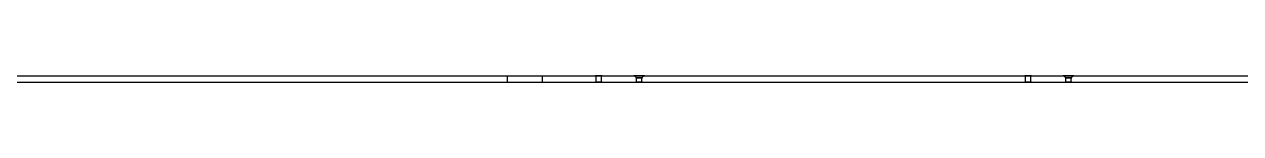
# Model space of a CAD drawing. Header units: inches. Extents: x 31 to 2213, y 31 to 1421.
# Drawn here: x 937.75 to 974.56, y 595.28 to 595.47 of the extents above; entities that cross this region are included whole.
import ezdxf

# ---------------------------------------------------------------- set-up
doc = ezdxf.new("R2010")
doc.units = ezdxf.units.IN
doc.header["$MEASUREMENT"] = 0

msp = doc.modelspace()

# ---------------------------------------------------------------- linework, layer by layer
at = {"layer": 'OUTLINE'}
for p, q in [((860.659, 595.469), (952.358, 595.469)), ((860.659, 595.281), (952.358, 595.281)), ((861.729, 595.469), (953.428, 595.469)), ((861.729, 595.281), (953.428, 595.281)), ((952.358, 595.469), (952.358, 595.281)), ((952.358, 595.469), (983.374, 595.469)), ((952.358, 595.281), (983.374, 595.281)), ((953.428, 595.469), (984.444, 595.469)), ((953.428, 595.281), (953.428, 595.469)), ((953.428, 595.281), (984.444, 595.281)), ((955.036, 595.469), (955.035, 595.469)), ((955.035, 595.469), (955.035, 595.469)), ((955.035, 595.469), (955.035, 595.469)), ((955.035, 595.469), (955.035, 595.469)), ((955.035, 595.469), (955.035, 595.469)), ((955.035, 595.469), (955.035, 595.469)), ((955.035, 595.469), (955.036, 595.469)), ((955.036, 595.281), (955.035, 595.281)), ((955.035, 595.281), (955.035, 595.281)), ((955.035, 595.281), (955.035, 595.281)), ((955.035, 595.281), (955.035, 595.281)), ((955.035, 595.281), (955.035, 595.281)), ((955.035, 595.281), (955.035, 595.281)), ((955.035, 595.281), (955.036, 595.281)), ((955.037, 595.469), (955.036, 595.469)), ((955.036, 595.469), (955.037, 595.469)), ((955.037, 595.281), (955.036, 595.281)), ((955.036, 595.281), (955.037, 595.281)), ((955.038, 595.469), (955.037, 595.469)), ((955.037, 595.469), (955.038, 595.469)), ((955.038, 595.281), (955.037, 595.281)), ((955.037, 595.281), (955.038, 595.281)), ((955.039, 595.469), (955.038, 595.469)), ((955.038, 595.469), (955.04, 595.469)), ((955.04, 595.281), (955.038, 595.281)), ((955.038, 595.281), (955.039, 595.281)), ((955.041, 595.469), (955.039, 595.469)), ((955.039, 595.281), (955.041, 595.281)), ((955.04, 595.469), (955.042, 595.469)), ((955.042, 595.281), (955.04, 595.281)), ((955.043, 595.469), (955.041, 595.469)), ((955.041, 595.281), (955.043, 595.281)), ((955.042, 595.469), (955.044, 595.469)), ((955.044, 595.281), (955.042, 595.281)), ((955.045, 595.469), (955.043, 595.469)), ((955.043, 595.281), (955.045, 595.281)), ((955.044, 595.469), (955.046, 595.469)), ((955.046, 595.281), (955.044, 595.281)), ((955.047, 595.469), (955.045, 595.469)), ((955.045, 595.281), (955.047, 595.281)), ((955.046, 595.469), (955.048, 595.469)), ((955.048, 595.281), (955.046, 595.281)), ((955.05, 595.469), (955.047, 595.469)), ((955.047, 595.281), (955.05, 595.281)), ((955.048, 595.469), (955.051, 595.469)), ((955.051, 595.281), (955.048, 595.281)), ((955.052, 595.469), (955.05, 595.469)), ((955.05, 595.281), (955.052, 595.281)), ((955.051, 595.281), (955.051, 595.469)), ((955.051, 595.469), (955.053, 595.469)), ((955.053, 595.281), (955.051, 595.281)), ((955.055, 595.469), (955.052, 595.469)), ((955.052, 595.281), (955.055, 595.281)), ((955.053, 595.469), (955.056, 595.469)), ((955.056, 595.281), (955.053, 595.281)), ((955.058, 595.469), (955.055, 595.469)), ((955.055, 595.281), (955.058, 595.281)), ((955.056, 595.469), (955.06, 595.469)), ((955.06, 595.281), (955.056, 595.281)), ((955.062, 595.469), (955.058, 595.469)), ((955.058, 595.281), (955.062, 595.281)), ((955.06, 595.469), (955.063, 595.469)), ((955.063, 595.281), (955.06, 595.281)), ((955.065, 595.469), (955.062, 595.469)), ((955.062, 595.281), (955.065, 595.281)), ((955.063, 595.469), (955.066, 595.469)), ((955.066, 595.281), (955.063, 595.281)), ((955.069, 595.469), (955.065, 595.469)), ((955.065, 595.281), (955.069, 595.281)), ((955.066, 595.469), (955.07, 595.469)), ((955.07, 595.281), (955.066, 595.281)), ((955.072, 595.469), (955.069, 595.469)), ((955.069, 595.281), (955.072, 595.281)), ((955.07, 595.469), (955.074, 595.469)), ((955.074, 595.281), (955.07, 595.281)), ((955.076, 595.469), (955.072, 595.469)), ((955.072, 595.281), (955.076, 595.281)), ((955.074, 595.469), (955.078, 595.469)), ((955.078, 595.281), (955.074, 595.281)), ((955.08, 595.469), (955.076, 595.469)), ((955.076, 595.281), (955.08, 595.281)), ((955.078, 595.469), (955.082, 595.469)), ((955.082, 595.281), (955.078, 595.281)), ((955.085, 595.469), (955.08, 595.469)), ((955.08, 595.281), (955.085, 595.281)), ((955.082, 595.469), (955.086, 595.469)), ((955.086, 595.281), (955.082, 595.281)), ((955.089, 595.469), (955.085, 595.469)), ((955.085, 595.281), (955.089, 595.281)), ((955.086, 595.469), (955.091, 595.469)), ((955.091, 595.281), (955.086, 595.281)), ((955.093, 595.469), (955.089, 595.469)), ((955.089, 595.281), (955.093, 595.281)), ((955.091, 595.469), (955.095, 595.469)), ((955.095, 595.281), (955.091, 595.281)), ((955.098, 595.469), (955.093, 595.469)), ((955.093, 595.281), (955.098, 595.281)), ((955.095, 595.469), (955.1, 595.469)), ((955.1, 595.281), (955.095, 595.281)), ((955.103, 595.469), (955.098, 595.469)), ((955.098, 595.281), (955.103, 595.281)), ((955.1, 595.469), (955.104, 595.469)), ((955.104, 595.281), (955.1, 595.281)), ((955.107, 595.469), (955.103, 595.469)), ((955.103, 595.281), (955.107, 595.281)), ((955.104, 595.469), (955.109, 595.469)), ((955.109, 595.281), (955.104, 595.281)), ((955.112, 595.469), (955.107, 595.469)), ((955.107, 595.281), (955.112, 595.281)), ((955.109, 595.469), (955.114, 595.469)), ((955.114, 595.281), (955.109, 595.281)), ((955.117, 595.469), (955.112, 595.469)), ((955.112, 595.281), (955.117, 595.281)), ((955.114, 595.469), (955.119, 595.469)), ((955.119, 595.281), (955.114, 595.281)), ((955.122, 595.469), (955.117, 595.469)), ((955.117, 595.281), (955.122, 595.281)), ((955.119, 595.469), (955.124, 595.469)), ((955.124, 595.281), (955.119, 595.281)), ((955.127, 595.469), (955.122, 595.469)), ((955.122, 595.281), (955.127, 595.281)), ((955.124, 595.469), (955.129, 595.469)), ((955.129, 595.281), (955.124, 595.281)), ((955.132, 595.469), (955.127, 595.469)), ((955.127, 595.281), (955.132, 595.281)), ((955.129, 595.469), (955.133, 595.469)), ((955.133, 595.281), (955.129, 595.281)), ((955.137, 595.469), (955.132, 595.469)), ((955.132, 595.281), (955.137, 595.281)), ((955.133, 595.469), (955.138, 595.469)), ((955.138, 595.281), (955.133, 595.281)), ((955.141, 595.469), (955.137, 595.469)), ((955.137, 595.281), (955.141, 595.281)), ((955.138, 595.469), (955.143, 595.469)), ((955.143, 595.281), (955.138, 595.281)), ((955.146, 595.469), (955.141, 595.469)), ((955.141, 595.281), (955.146, 595.281)), ((955.143, 595.469), (955.148, 595.469)), ((955.148, 595.281), (955.143, 595.281)), ((955.151, 595.469), (955.146, 595.469)), ((955.146, 595.281), (955.151, 595.281)), ((955.148, 595.469), (955.153, 595.469)), ((955.153, 595.281), (955.148, 595.281)), ((955.156, 595.469), (955.151, 595.469)), ((955.151, 595.281), (955.156, 595.281)), ((955.153, 595.469), (955.158, 595.469)), ((955.158, 595.281), (955.153, 595.281)), ((955.161, 595.469), (955.156, 595.469)), ((955.156, 595.281), (955.161, 595.281)), ((955.158, 595.469), (955.163, 595.469)), ((955.163, 595.281), (955.158, 595.281)), ((955.166, 595.469), (955.161, 595.469)), ((955.161, 595.281), (955.166, 595.281)), ((955.163, 595.469), (955.167, 595.469)), ((955.167, 595.281), (955.163, 595.281)), ((955.17, 595.469), (955.166, 595.469)), ((955.166, 595.281), (955.17, 595.281)), ((955.167, 595.469), (955.172, 595.469)), ((955.172, 595.281), (955.167, 595.281)), ((955.175, 595.469), (955.17, 595.469)), ((955.17, 595.281), (955.175, 595.281)), ((955.172, 595.469), (955.177, 595.469)), ((955.177, 595.281), (955.172, 595.281)), ((955.179, 595.469), (955.175, 595.469)), ((955.175, 595.281), (955.179, 595.281)), ((955.177, 595.469), (955.181, 595.469)), ((955.181, 595.281), (955.177, 595.281)), ((955.184, 595.469), (955.179, 595.469)), ((955.179, 595.281), (955.184, 595.281)), ((955.181, 595.469), (955.185, 595.469)), ((955.185, 595.281), (955.181, 595.281)), ((955.188, 595.469), (955.184, 595.469)), ((955.184, 595.281), (955.188, 595.281)), ((955.185, 595.469), (955.19, 595.469)), ((955.19, 595.281), (955.185, 595.281)), ((955.192, 595.469), (955.188, 595.469)), ((955.188, 595.281), (955.192, 595.281)), ((955.19, 595.469), (955.194, 595.469)), ((955.194, 595.281), (955.19, 595.281)), ((955.196, 595.469), (955.192, 595.469)), ((955.192, 595.281), (955.196, 595.281)), ((955.194, 595.469), (955.198, 595.469)), ((955.198, 595.281), (955.194, 595.281)), ((955.2, 595.469), (955.196, 595.469)), ((955.196, 595.281), (955.2, 595.281)), ((955.198, 595.469), (955.201, 595.469)), ((955.201, 595.281), (955.198, 595.281)), ((955.204, 595.469), (955.2, 595.469)), ((955.2, 595.281), (955.204, 595.281)), ((955.201, 595.469), (955.205, 595.469)), ((955.205, 595.281), (955.201, 595.281)), ((955.207, 595.469), (955.204, 595.469)), ((955.204, 595.281), (955.207, 595.281)), ((955.205, 595.469), (955.208, 595.469)), ((955.208, 595.281), (955.205, 595.281)), ((955.21, 595.469), (955.207, 595.469)), ((955.207, 595.281), (955.21, 595.281)), ((955.208, 595.469), (955.212, 595.469)), ((955.212, 595.281), (955.208, 595.281)), ((955.214, 595.469), (955.21, 595.469)), ((955.21, 595.281), (955.214, 595.281)), ((955.212, 595.469), (955.215, 595.469)), ((955.215, 595.281), (955.212, 595.281)), ((955.217, 595.469), (955.214, 595.469)), ((955.214, 595.281), (955.217, 595.281)), ((955.215, 595.469), (955.218, 595.469)), ((955.218, 595.281), (955.215, 595.281)), ((955.219, 595.469), (955.217, 595.469)), ((955.217, 595.281), (955.219, 595.281)), ((955.218, 595.469), (955.22, 595.469)), ((955.22, 595.281), (955.218, 595.281)), ((955.222, 595.469), (955.219, 595.469)), ((955.219, 595.281), (955.219, 595.469)), ((955.219, 595.281), (955.222, 595.281)), ((955.22, 595.469), (955.223, 595.469)), ((955.223, 595.281), (955.22, 595.281)), ((955.224, 595.469), (955.222, 595.469)), ((955.222, 595.281), (955.224, 595.281)), ((955.223, 595.469), (955.225, 595.469)), ((955.225, 595.281), (955.223, 595.281)), ((955.226, 595.469), (955.224, 595.469)), ((955.224, 595.281), (955.226, 595.281)), ((955.225, 595.469), (955.227, 595.469)), ((955.227, 595.281), (955.225, 595.281)), ((955.228, 595.469), (955.226, 595.469)), ((955.226, 595.281), (955.228, 595.281)), ((955.227, 595.469), (955.229, 595.469)), ((955.229, 595.281), (955.227, 595.281)), ((955.23, 595.469), (955.228, 595.469)), ((955.228, 595.281), (955.23, 595.281)), ((955.229, 595.469), (955.231, 595.469)), ((955.231, 595.281), (955.229, 595.281)), ((955.232, 595.469), (955.23, 595.469)), ((955.23, 595.281), (955.232, 595.281)), ((955.231, 595.469), (955.232, 595.469)), ((955.232, 595.281), (955.231, 595.281)), ((955.232, 595.469), (955.233, 595.469)), ((955.233, 595.469), (955.232, 595.469)), ((955.232, 595.281), (955.233, 595.281)), ((955.233, 595.281), (955.232, 595.281)), ((955.233, 595.469), (955.234, 595.469)), ((955.234, 595.469), (955.233, 595.469)), ((955.233, 595.281), (955.234, 595.281)), ((955.234, 595.281), (955.233, 595.281)), ((955.234, 595.469), (955.235, 595.469)), ((955.235, 595.469), (955.234, 595.469)), ((955.234, 595.281), (955.235, 595.281)), ((955.235, 595.281), (955.234, 595.281)), ((955.235, 595.469), (955.235, 595.469)), ((955.235, 595.469), (955.235, 595.469)), ((955.235, 595.469), (955.235, 595.469)), ((955.235, 595.469), (955.235, 595.469)), ((955.235, 595.469), (955.235, 595.469)), ((955.235, 595.281), (955.235, 595.281)), ((955.235, 595.281), (955.235, 595.281)), ((955.235, 595.281), (955.235, 595.281)), ((955.235, 595.281), (955.235, 595.281)), ((955.235, 595.281), (955.235, 595.281)), ((956.192, 595.469), (956.191, 595.469)), ((956.191, 595.469), (956.191, 595.469)), ((956.191, 595.469), (956.191, 595.469)), ((956.191, 595.469), (956.191, 595.469)), ((956.191, 595.469), (956.192, 595.469)), ((956.193, 595.469), (956.192, 595.469)), ((956.192, 595.469), (956.194, 595.469)), ((956.195, 595.469), (956.193, 595.469)), ((956.194, 595.469), (956.195, 595.469)), ((956.196, 595.469), (956.195, 595.469)), ((956.195, 595.469), (956.197, 595.469)), ((956.199, 595.469), (956.196, 595.469)), ((956.197, 595.469), (956.2, 595.469)), ((956.201, 595.469), (956.199, 595.469)), ((956.2, 595.469), (956.203, 595.469)), ((956.204, 595.469), (956.201, 595.469)), ((956.203, 595.469), (956.206, 595.469)), ((956.208, 595.469), (956.204, 595.469)), ((956.206, 595.469), (956.209, 595.469)), ((956.212, 595.469), (956.208, 595.469)), ((956.209, 595.469), (956.213, 595.469)), ((956.216, 595.469), (956.212, 595.469)), ((956.213, 595.469), (956.217, 595.469)), ((956.22, 595.469), (956.216, 595.469)), ((956.276, 595.411), (956.217, 595.469)), ((956.217, 595.469), (956.222, 595.469)), ((956.225, 595.469), (956.22, 595.469)), ((956.222, 595.469), (956.227, 595.469)), ((956.23, 595.469), (956.225, 595.469)), ((956.227, 595.469), (956.232, 595.469)), ((956.236, 595.469), (956.23, 595.469)), ((956.232, 595.469), (956.238, 595.469)), ((956.241, 595.469), (956.236, 595.469)), ((956.238, 595.469), (956.244, 595.469)), ((956.247, 595.469), (956.241, 595.469)), ((956.244, 595.469), (956.25, 595.469)), ((956.253, 595.469), (956.247, 595.469)), ((956.25, 595.469), (956.256, 595.469)), ((956.26, 595.469), (956.253, 595.469)), ((956.256, 595.469), (956.263, 595.469)), ((956.267, 595.469), (956.26, 595.469)), ((956.261, 595.411), (956.26, 595.411)), ((956.26, 595.411), (956.26, 595.411)), ((956.26, 595.411), (956.26, 595.411)), ((956.26, 595.411), (956.26, 595.411)), ((956.26, 595.411), (956.261, 595.411)), ((956.261, 595.281), (956.26, 595.281)), ((956.26, 595.281), (956.26, 595.281)), ((956.26, 595.281), (956.26, 595.281)), ((956.26, 595.281), (956.26, 595.281)), ((956.26, 595.281), (956.261, 595.281)), ((956.262, 595.411), (956.261, 595.411)), ((956.261, 595.411), (956.261, 595.411)), ((956.261, 595.411), (956.262, 595.411)), ((956.262, 595.281), (956.261, 595.281)), ((956.261, 595.281), (956.261, 595.281)), ((956.261, 595.281), (956.262, 595.281)), ((956.263, 595.411), (956.262, 595.411)), ((956.262, 595.411), (956.263, 595.411)), ((956.263, 595.281), (956.262, 595.281)), ((956.262, 595.281), (956.263, 595.281)), ((956.263, 595.469), (956.269, 595.469)), ((956.265, 595.411), (956.263, 595.411)), ((956.263, 595.411), (956.264, 595.411)), ((956.264, 595.281), (956.263, 595.281)), ((956.263, 595.281), (956.265, 595.281)), ((956.264, 595.411), (956.265, 595.411)), ((956.265, 595.281), (956.264, 595.281)), ((956.266, 595.411), (956.265, 595.411)), ((956.265, 595.411), (956.267, 595.411)), ((956.267, 595.281), (956.265, 595.281)), ((956.265, 595.281), (956.266, 595.281)), ((956.268, 595.411), (956.266, 595.411)), ((956.266, 595.281), (956.268, 595.281)), ((956.274, 595.469), (956.267, 595.469)), ((956.267, 595.411), (956.269, 595.411)), ((956.269, 595.281), (956.267, 595.281)), ((956.27, 595.411), (956.268, 595.411)), ((956.268, 595.281), (956.27, 595.281)), ((956.269, 595.469), (956.276, 595.469)), ((956.269, 595.411), (956.271, 595.411)), ((956.271, 595.281), (956.269, 595.281)), ((956.272, 595.411), (956.27, 595.411)), ((956.27, 595.281), (956.272, 595.281)), ((956.271, 595.411), (956.273, 595.411)), ((956.273, 595.281), (956.271, 595.281)), ((956.275, 595.411), (956.272, 595.411)), ((956.272, 595.281), (956.275, 595.281)), ((956.273, 595.411), (956.276, 595.411)), ((956.276, 595.281), (956.273, 595.281)), ((956.281, 595.469), (956.274, 595.469)), ((956.277, 595.411), (956.275, 595.411)), ((956.275, 595.281), (956.277, 595.281)), ((956.276, 595.469), (956.284, 595.469)), ((956.276, 595.281), (956.276, 595.411)), ((956.276, 595.411), (956.278, 595.411)), ((956.278, 595.281), (956.276, 595.281)), ((956.28, 595.411), (956.277, 595.411)), ((956.277, 595.281), (956.28, 595.281)), ((956.278, 595.411), (956.281, 595.411)), ((956.281, 595.281), (956.278, 595.281)), ((956.283, 595.411), (956.28, 595.411)), ((956.28, 595.281), (956.283, 595.281)), ((956.288, 595.469), (956.281, 595.469)), ((956.281, 595.411), (956.284, 595.411)), ((956.284, 595.281), (956.281, 595.281)), ((956.286, 595.411), (956.283, 595.411)), ((956.283, 595.281), (956.286, 595.281)), ((956.284, 595.469), (956.291, 595.469)), ((956.284, 595.411), (956.287, 595.411)), ((956.287, 595.281), (956.284, 595.281)), ((956.289, 595.411), (956.286, 595.411)), ((956.286, 595.281), (956.289, 595.281)), ((956.287, 595.411), (956.291, 595.411)), ((956.291, 595.281), (956.287, 595.281)), ((956.296, 595.469), (956.288, 595.469)), ((956.293, 595.411), (956.289, 595.411)), ((956.289, 595.281), (956.293, 595.281)), ((956.291, 595.469), (956.299, 595.469)), ((956.291, 595.411), (956.294, 595.411)), ((956.294, 595.281), (956.291, 595.281)), ((956.297, 595.411), (956.293, 595.411)), ((956.293, 595.281), (956.297, 595.281)), ((956.294, 595.411), (956.298, 595.411)), ((956.298, 595.281), (956.294, 595.281)), ((956.303, 595.469), (956.296, 595.469)), ((956.3, 595.411), (956.297, 595.411)), ((956.297, 595.281), (956.3, 595.281)), ((956.298, 595.411), (956.302, 595.411)), ((956.302, 595.281), (956.298, 595.281)), ((956.299, 595.469), (956.306, 595.469)), ((956.304, 595.411), (956.3, 595.411)), ((956.3, 595.281), (956.304, 595.281)), ((956.302, 595.411), (956.306, 595.411)), ((956.306, 595.281), (956.302, 595.281)), ((956.311, 595.469), (956.303, 595.469)), ((956.308, 595.411), (956.304, 595.411)), ((956.304, 595.281), (956.308, 595.281)), ((956.306, 595.469), (956.314, 595.469)), ((956.306, 595.411), (956.31, 595.411)), ((956.31, 595.281), (956.306, 595.281)), ((956.313, 595.411), (956.308, 595.411)), ((956.308, 595.281), (956.313, 595.281)), ((956.31, 595.411), (956.314, 595.411)), ((956.314, 595.281), (956.31, 595.281)), ((956.319, 595.469), (956.311, 595.469)), ((956.317, 595.411), (956.313, 595.411)), ((956.313, 595.281), (956.317, 595.281)), ((956.314, 595.469), (956.322, 595.469)), ((956.314, 595.411), (956.318, 595.411)), ((956.318, 595.281), (956.314, 595.281)), ((956.321, 595.411), (956.317, 595.411)), ((956.317, 595.281), (956.321, 595.281)), ((956.318, 595.411), (956.323, 595.411)), ((956.323, 595.281), (956.318, 595.281)), ((956.327, 595.469), (956.319, 595.469)), ((956.326, 595.411), (956.321, 595.411)), ((956.321, 595.281), (956.326, 595.281)), ((956.322, 595.469), (956.33, 595.469)), ((956.323, 595.411), (956.327, 595.411)), ((956.327, 595.281), (956.323, 595.281)), ((956.33, 595.411), (956.326, 595.411)), ((956.326, 595.281), (956.33, 595.281)), ((956.335, 595.469), (956.327, 595.469)), ((956.327, 595.411), (956.332, 595.411)), ((956.332, 595.281), (956.327, 595.281)), ((956.33, 595.469), (956.338, 595.469)), ((956.335, 595.411), (956.33, 595.411)), ((956.33, 595.281), (956.335, 595.281)), ((956.332, 595.411), (956.337, 595.411)), ((956.337, 595.281), (956.332, 595.281)), ((956.343, 595.469), (956.335, 595.469)), ((956.339, 595.411), (956.335, 595.411)), ((956.335, 595.281), (956.339, 595.281)), ((956.337, 595.411), (956.341, 595.411)), ((956.341, 595.281), (956.337, 595.281)), ((956.338, 595.469), (956.346, 595.469)), ((956.344, 595.411), (956.339, 595.411)), ((956.339, 595.281), (956.344, 595.281)), ((956.341, 595.411), (956.346, 595.411)), ((956.346, 595.281), (956.341, 595.281)), ((956.351, 595.469), (956.343, 595.469)), ((956.349, 595.411), (956.344, 595.411)), ((956.344, 595.281), (956.349, 595.281)), ((956.346, 595.469), (956.354, 595.469)), ((956.346, 595.411), (956.351, 595.411)), ((956.351, 595.281), (956.346, 595.281)), ((956.354, 595.411), (956.349, 595.411)), ((956.349, 595.281), (956.354, 595.281)), ((956.359, 595.469), (956.351, 595.469)), ((956.351, 595.411), (956.355, 595.411)), ((956.355, 595.281), (956.351, 595.281)), ((956.354, 595.469), (956.362, 595.469)), ((956.358, 595.411), (956.354, 595.411)), ((956.354, 595.281), (956.358, 595.281)), ((956.355, 595.411), (956.36, 595.411)), ((956.36, 595.281), (956.355, 595.281)), ((956.363, 595.411), (956.358, 595.411)), ((956.358, 595.281), (956.363, 595.281)), ((956.367, 595.469), (956.359, 595.469)), ((956.36, 595.411), (956.365, 595.411)), ((956.365, 595.281), (956.36, 595.281)), ((956.362, 595.469), (956.371, 595.469)), ((956.368, 595.411), (956.363, 595.411)), ((956.363, 595.281), (956.368, 595.281)), ((956.365, 595.411), (956.37, 595.411)), ((956.37, 595.281), (956.365, 595.281)), ((956.376, 595.469), (956.367, 595.469)), ((956.372, 595.411), (956.368, 595.411)), ((956.368, 595.281), (956.372, 595.281)), ((956.37, 595.411), (956.374, 595.411)), ((956.374, 595.281), (956.37, 595.281)), ((956.371, 595.469), (956.379, 595.469)), ((956.377, 595.411), (956.372, 595.411)), ((956.372, 595.281), (956.377, 595.281)), ((956.374, 595.411), (956.379, 595.411)), ((956.379, 595.281), (956.374, 595.281)), ((956.384, 595.469), (956.376, 595.469)), ((956.382, 595.411), (956.377, 595.411)), ((956.377, 595.281), (956.382, 595.281)), ((956.379, 595.469), (956.387, 595.469)), ((956.379, 595.411), (956.384, 595.411)), ((956.384, 595.281), (956.379, 595.281)), ((956.386, 595.411), (956.382, 595.411)), ((956.382, 595.281), (956.386, 595.281)), ((956.392, 595.469), (956.384, 595.469)), ((956.384, 595.411), (956.388, 595.411)), ((956.388, 595.281), (956.384, 595.281)), ((956.391, 595.411), (956.386, 595.411)), ((956.386, 595.281), (956.391, 595.281)), ((956.387, 595.469), (956.395, 595.469)), ((956.388, 595.411), (956.393, 595.411)), ((956.393, 595.281), (956.388, 595.281)), ((956.395, 595.411), (956.391, 595.411)), ((956.391, 595.281), (956.395, 595.281)), ((956.4, 595.469), (956.392, 595.469)), ((956.393, 595.411), (956.397, 595.411)), ((956.397, 595.281), (956.393, 595.281)), ((956.395, 595.469), (956.403, 595.469)), ((956.4, 595.411), (956.395, 595.411)), ((956.395, 595.281), (956.4, 595.281)), ((956.397, 595.411), (956.401, 595.411)), ((956.401, 595.281), (956.397, 595.281)), ((956.407, 595.469), (956.4, 595.469)), ((956.404, 595.411), (956.4, 595.411)), ((956.4, 595.281), (956.404, 595.281)), ((956.401, 595.411), (956.405, 595.411)), ((956.405, 595.281), (956.401, 595.281)), ((956.403, 595.469), (956.41, 595.469)), ((956.408, 595.411), (956.404, 595.411)), ((956.404, 595.281), (956.408, 595.281)), ((956.405, 595.411), (956.409, 595.411)), ((956.409, 595.281), (956.405, 595.281)), ((956.415, 595.469), (956.407, 595.469)), ((956.412, 595.411), (956.408, 595.411)), ((956.408, 595.281), (956.412, 595.281)), ((956.409, 595.411), (956.413, 595.411)), ((956.413, 595.281), (956.409, 595.281)), ((956.41, 595.469), (956.418, 595.469)), ((956.416, 595.411), (956.412, 595.411)), ((956.412, 595.281), (956.416, 595.281)), ((956.413, 595.411), (956.417, 595.411)), ((956.417, 595.281), (956.413, 595.281)), ((956.423, 595.469), (956.415, 595.469)), ((956.419, 595.411), (956.416, 595.411)), ((956.416, 595.281), (956.419, 595.281)), ((956.417, 595.411), (956.421, 595.411)), ((956.421, 595.281), (956.417, 595.281)), ((956.418, 595.469), (956.426, 595.469)), ((956.423, 595.411), (956.419, 595.411)), ((956.419, 595.281), (956.423, 595.281)), ((956.421, 595.411), (956.424, 595.411)), ((956.424, 595.281), (956.421, 595.281)), ((956.43, 595.469), (956.423, 595.469)), ((956.426, 595.411), (956.423, 595.411)), ((956.423, 595.281), (956.426, 595.281)), ((956.424, 595.411), (956.428, 595.411)), ((956.428, 595.281), (956.424, 595.281)), ((956.426, 595.469), (956.433, 595.469)), ((956.429, 595.411), (956.426, 595.411)), ((956.426, 595.281), (956.429, 595.281)), ((956.428, 595.411), (956.431, 595.411)), ((956.431, 595.281), (956.428, 595.281)), ((956.433, 595.411), (956.429, 595.411)), ((956.429, 595.281), (956.433, 595.281)), ((956.437, 595.469), (956.43, 595.469)), ((956.431, 595.411), (956.434, 595.411)), ((956.434, 595.281), (956.431, 595.281)), ((956.433, 595.469), (956.44, 595.469)), ((956.435, 595.411), (956.433, 595.411)), ((956.433, 595.281), (956.435, 595.281)), ((956.434, 595.411), (956.436, 595.411)), ((956.436, 595.281), (956.434, 595.281)), ((956.438, 595.411), (956.435, 595.411)), ((956.435, 595.281), (956.438, 595.281)), ((956.436, 595.411), (956.439, 595.411)), ((956.439, 595.281), (956.436, 595.281)), ((956.444, 595.469), (956.437, 595.469)), ((956.438, 595.411), (956.496, 595.469)), ((956.441, 595.411), (956.438, 595.411)), ((956.438, 595.281), (956.438, 595.411)), ((956.438, 595.281), (956.441, 595.281)), ((956.439, 595.411), (956.441, 595.411)), ((956.441, 595.281), (956.439, 595.281)), ((956.44, 595.469), (956.447, 595.469)), ((956.441, 595.411), (956.444, 595.411)), ((956.443, 595.411), (956.441, 595.411)), ((956.441, 595.281), (956.443, 595.281)), ((956.444, 595.281), (956.441, 595.281)), ((956.445, 595.411), (956.443, 595.411)), ((956.443, 595.281), (956.445, 595.281)), ((956.451, 595.469), (956.444, 595.469)), ((956.444, 595.411), (956.446, 595.411)), ((956.446, 595.281), (956.444, 595.281)), ((956.447, 595.411), (956.445, 595.411)), ((956.445, 595.281), (956.447, 595.281)), ((956.446, 595.411), (956.447, 595.411)), ((956.447, 595.281), (956.446, 595.281)), ((956.447, 595.469), (956.454, 595.469)), ((956.447, 595.411), (956.449, 595.411)), ((956.448, 595.411), (956.447, 595.411)), ((956.447, 595.281), (956.448, 595.281)), ((956.449, 595.281), (956.447, 595.281)), ((956.45, 595.411), (956.448, 595.411)), ((956.448, 595.281), (956.45, 595.281)), ((956.449, 595.411), (956.45, 595.411)), ((956.45, 595.281), (956.449, 595.281)), ((956.45, 595.411), (956.451, 595.411)), ((956.451, 595.411), (956.45, 595.411)), ((956.45, 595.281), (956.451, 595.281)), ((956.451, 595.281), (956.45, 595.281)), ((956.458, 595.469), (956.451, 595.469)), ((956.451, 595.411), (956.452, 595.411)), ((956.452, 595.411), (956.451, 595.411)), ((956.451, 595.281), (956.452, 595.281)), ((956.452, 595.281), (956.451, 595.281)), ((956.452, 595.411), (956.453, 595.411)), ((956.453, 595.411), (956.452, 595.411)), ((956.452, 595.281), (956.453, 595.281)), ((956.453, 595.281), (956.452, 595.281)), ((956.453, 595.411), (956.453, 595.411)), ((956.453, 595.411), (956.454, 595.411)), ((956.454, 595.411), (956.453, 595.411)), ((956.453, 595.411), (956.453, 595.411)), ((956.453, 595.281), (956.453, 595.281)), ((956.453, 595.281), (956.454, 595.281)), ((956.454, 595.281), (956.453, 595.281)), ((956.453, 595.281), (956.453, 595.281)), ((956.454, 595.469), (956.46, 595.469)), ((956.454, 595.411), (956.454, 595.411)), ((956.454, 595.281), (956.454, 595.281)), ((956.464, 595.469), (956.458, 595.469)), ((956.46, 595.469), (956.466, 595.469)), ((956.47, 595.469), (956.464, 595.469)), ((956.466, 595.469), (956.472, 595.469)), ((956.476, 595.469), (956.47, 595.469)), ((956.472, 595.469), (956.478, 595.469)), ((956.481, 595.469), (956.476, 595.469)), ((956.478, 595.469), (956.484, 595.469)), ((956.487, 595.469), (956.481, 595.469)), ((956.484, 595.469), (956.489, 595.469)), ((956.492, 595.469), (956.487, 595.469)), ((956.489, 595.469), (956.493, 595.469)), ((956.496, 595.469), (956.492, 595.469)), ((956.493, 595.469), (956.498, 595.469)), ((956.5, 595.469), (956.496, 595.469)), ((956.498, 595.469), (956.502, 595.469)), ((956.504, 595.469), (956.5, 595.469)), ((956.502, 595.469), (956.506, 595.469)), ((956.508, 595.469), (956.504, 595.469)), ((956.506, 595.469), (956.509, 595.469)), ((956.511, 595.469), (956.508, 595.469)), ((956.509, 595.469), (956.512, 595.469)), ((956.514, 595.469), (956.511, 595.469)), ((956.512, 595.469), (956.515, 595.469)), ((956.516, 595.469), (956.514, 595.469)), ((956.515, 595.469), (956.517, 595.469)), ((956.518, 595.469), (956.516, 595.469)), ((956.517, 595.469), (956.519, 595.469)), ((956.52, 595.469), (956.518, 595.469)), ((956.519, 595.469), (956.521, 595.469)), ((956.521, 595.469), (956.52, 595.469)), ((956.521, 595.469), (956.522, 595.469)), ((956.522, 595.469), (956.521, 595.469)), ((956.522, 595.469), (956.522, 595.469)), ((956.522, 595.469), (956.523, 595.469)), ((956.523, 595.469), (956.522, 595.469)), ((956.523, 595.469), (956.523, 595.469)), ((968.025, 595.469), (968.024, 595.469)), ((968.024, 595.469), (968.024, 595.469)), ((968.024, 595.469), (968.024, 595.469)), ((968.024, 595.469), (968.024, 595.469)), ((968.024, 595.469), (968.024, 595.469)), ((968.024, 595.469), (968.025, 595.469)), ((968.025, 595.281), (968.024, 595.281)), ((968.024, 595.281), (968.024, 595.281)), ((968.024, 595.281), (968.024, 595.281)), ((968.024, 595.281), (968.024, 595.281)), ((968.024, 595.281), (968.024, 595.281)), ((968.024, 595.281), (968.025, 595.281)), ((968.026, 595.469), (968.025, 595.469)), ((968.025, 595.469), (968.025, 595.469)), ((968.025, 595.469), (968.026, 595.469)), ((968.026, 595.281), (968.025, 595.281)), ((968.025, 595.281), (968.025, 595.281)), ((968.025, 595.281), (968.026, 595.281)), ((968.027, 595.469), (968.026, 595.469)), ((968.026, 595.469), (968.028, 595.469)), ((968.028, 595.281), (968.026, 595.281)), ((968.026, 595.281), (968.027, 595.281)), ((968.029, 595.469), (968.027, 595.469)), ((968.027, 595.281), (968.029, 595.281)), ((968.028, 595.469), (968.029, 595.469)), ((968.029, 595.281), (968.028, 595.281)), ((968.03, 595.469), (968.029, 595.469)), ((968.029, 595.469), (968.031, 595.469)), ((968.031, 595.281), (968.029, 595.281)), ((968.029, 595.281), (968.03, 595.281)), ((968.032, 595.469), (968.03, 595.469)), ((968.03, 595.281), (968.032, 595.281)), ((968.031, 595.469), (968.033, 595.469)), ((968.033, 595.281), (968.031, 595.281)), ((968.034, 595.469), (968.032, 595.469)), ((968.032, 595.281), (968.034, 595.281)), ((968.033, 595.469), (968.035, 595.469)), ((968.035, 595.281), (968.033, 595.281)), ((968.036, 595.469), (968.034, 595.469)), ((968.034, 595.281), (968.036, 595.281)), ((968.035, 595.469), (968.037, 595.469)), ((968.037, 595.281), (968.035, 595.281)), ((968.039, 595.469), (968.036, 595.469)), ((968.036, 595.281), (968.039, 595.281)), ((968.037, 595.469), (968.04, 595.469)), ((968.04, 595.281), (968.037, 595.281)), ((968.042, 595.469), (968.039, 595.469)), ((968.039, 595.281), (968.042, 595.281)), ((968.04, 595.281), (968.04, 595.469)), ((968.04, 595.469), (968.043, 595.469)), ((968.043, 595.281), (968.04, 595.281)), ((968.044, 595.469), (968.042, 595.469)), ((968.042, 595.281), (968.044, 595.281)), ((968.043, 595.469), (968.046, 595.469)), ((968.046, 595.281), (968.043, 595.281)), ((968.048, 595.469), (968.044, 595.469)), ((968.044, 595.281), (968.048, 595.281)), ((968.046, 595.469), (968.049, 595.469)), ((968.049, 595.281), (968.046, 595.281)), ((968.051, 595.469), (968.048, 595.469)), ((968.048, 595.281), (968.051, 595.281)), ((968.049, 595.469), (968.052, 595.469)), ((968.052, 595.281), (968.049, 595.281)), ((968.054, 595.469), (968.051, 595.469)), ((968.051, 595.281), (968.054, 595.281)), ((968.052, 595.469), (968.056, 595.469)), ((968.056, 595.281), (968.052, 595.281)), ((968.058, 595.469), (968.054, 595.469)), ((968.054, 595.281), (968.058, 595.281)), ((968.056, 595.469), (968.059, 595.469)), ((968.059, 595.281), (968.056, 595.281)), ((968.062, 595.469), (968.058, 595.469)), ((968.058, 595.281), (968.062, 595.281)), ((968.059, 595.469), (968.063, 595.469)), ((968.063, 595.281), (968.059, 595.281)), ((968.066, 595.469), (968.062, 595.469)), ((968.062, 595.281), (968.066, 595.281)), ((968.063, 595.469), (968.067, 595.469)), ((968.067, 595.281), (968.063, 595.281)), ((968.07, 595.469), (968.066, 595.469)), ((968.066, 595.281), (968.07, 595.281)), ((968.067, 595.469), (968.071, 595.469)), ((968.071, 595.281), (968.067, 595.281)), ((968.074, 595.469), (968.07, 595.469)), ((968.07, 595.281), (968.074, 595.281)), ((968.071, 595.469), (968.076, 595.469)), ((968.076, 595.281), (968.071, 595.281)), ((968.078, 595.469), (968.074, 595.469)), ((968.074, 595.281), (968.078, 595.281)), ((968.076, 595.469), (968.08, 595.469)), ((968.08, 595.281), (968.076, 595.281)), ((968.083, 595.469), (968.078, 595.469)), ((968.078, 595.281), (968.083, 595.281)), ((968.08, 595.469), (968.084, 595.469)), ((968.084, 595.281), (968.08, 595.281)), ((968.087, 595.469), (968.083, 595.469)), ((968.083, 595.281), (968.087, 595.281)), ((968.084, 595.469), (968.089, 595.469)), ((968.089, 595.281), (968.084, 595.281)), ((968.092, 595.469), (968.087, 595.469)), ((968.087, 595.281), (968.092, 595.281)), ((968.089, 595.469), (968.094, 595.469)), ((968.094, 595.281), (968.089, 595.281)), ((968.097, 595.469), (968.092, 595.469)), ((968.092, 595.281), (968.097, 595.281)), ((968.094, 595.469), (968.098, 595.469)), ((968.098, 595.281), (968.094, 595.281)), ((968.101, 595.469), (968.097, 595.469)), ((968.097, 595.281), (968.101, 595.281)), ((968.098, 595.469), (968.103, 595.469)), ((968.103, 595.281), (968.098, 595.281)), ((968.106, 595.469), (968.101, 595.469)), ((968.101, 595.281), (968.106, 595.281)), ((968.103, 595.469), (968.108, 595.469)), ((968.108, 595.281), (968.103, 595.281)), ((968.111, 595.469), (968.106, 595.469)), ((968.106, 595.281), (968.111, 595.281)), ((968.108, 595.469), (968.113, 595.469)), ((968.113, 595.281), (968.108, 595.281)), ((968.116, 595.469), (968.111, 595.469)), ((968.111, 595.281), (968.116, 595.281)), ((968.113, 595.469), (968.118, 595.469)), ((968.118, 595.281), (968.113, 595.281)), ((968.121, 595.469), (968.116, 595.469)), ((968.116, 595.281), (968.121, 595.281)), ((968.118, 595.469), (968.123, 595.469)), ((968.123, 595.281), (968.118, 595.281)), ((968.126, 595.469), (968.121, 595.469)), ((968.121, 595.281), (968.126, 595.281)), ((968.123, 595.469), (968.128, 595.469)), ((968.128, 595.281), (968.123, 595.281)), ((968.131, 595.469), (968.126, 595.469)), ((968.126, 595.281), (968.131, 595.281)), ((968.128, 595.469), (968.133, 595.469)), ((968.133, 595.281), (968.128, 595.281)), ((968.136, 595.469), (968.131, 595.469)), ((968.131, 595.281), (968.136, 595.281)), ((968.133, 595.469), (968.138, 595.469)), ((968.138, 595.281), (968.133, 595.281)), ((968.141, 595.469), (968.136, 595.469)), ((968.136, 595.281), (968.141, 595.281)), ((968.138, 595.469), (968.142, 595.469)), ((968.142, 595.281), (968.138, 595.281)), ((968.145, 595.469), (968.141, 595.469)), ((968.141, 595.281), (968.145, 595.281)), ((968.142, 595.469), (968.147, 595.469)), ((968.147, 595.281), (968.142, 595.281)), ((968.15, 595.469), (968.145, 595.469)), ((968.145, 595.281), (968.15, 595.281)), ((968.147, 595.469), (968.152, 595.469)), ((968.152, 595.281), (968.147, 595.281)), ((968.155, 595.469), (968.15, 595.469)), ((968.15, 595.281), (968.155, 595.281)), ((968.152, 595.469), (968.157, 595.469)), ((968.157, 595.281), (968.152, 595.281)), ((968.16, 595.469), (968.155, 595.469)), ((968.155, 595.281), (968.16, 595.281)), ((968.157, 595.469), (968.161, 595.469)), ((968.161, 595.281), (968.157, 595.281)), ((968.164, 595.469), (968.16, 595.469)), ((968.16, 595.281), (968.164, 595.281)), ((968.161, 595.469), (968.166, 595.469)), ((968.166, 595.281), (968.161, 595.281)), ((968.169, 595.469), (968.164, 595.469)), ((968.164, 595.281), (968.169, 595.281)), ((968.166, 595.469), (968.17, 595.469)), ((968.17, 595.281), (968.166, 595.281)), ((968.173, 595.469), (968.169, 595.469)), ((968.169, 595.281), (968.173, 595.281)), ((968.17, 595.469), (968.175, 595.469)), ((968.175, 595.281), (968.17, 595.281)), ((968.177, 595.469), (968.173, 595.469)), ((968.173, 595.281), (968.177, 595.281)), ((968.175, 595.469), (968.179, 595.469)), ((968.179, 595.281), (968.175, 595.281)), ((968.181, 595.469), (968.177, 595.469)), ((968.177, 595.281), (968.181, 595.281)), ((968.179, 595.469), (968.183, 595.469)), ((968.183, 595.281), (968.179, 595.281)), ((968.185, 595.469), (968.181, 595.469)), ((968.181, 595.281), (968.185, 595.281)), ((968.183, 595.469), (968.187, 595.469)), ((968.187, 595.281), (968.183, 595.281)), ((968.189, 595.469), (968.185, 595.469)), ((968.185, 595.281), (968.189, 595.281)), ((968.187, 595.469), (968.191, 595.469)), ((968.191, 595.281), (968.187, 595.281)), ((968.193, 595.469), (968.189, 595.469)), ((968.189, 595.281), (968.193, 595.281)), ((968.191, 595.469), (968.194, 595.469)), ((968.194, 595.281), (968.191, 595.281)), ((968.196, 595.469), (968.193, 595.469)), ((968.193, 595.281), (968.196, 595.281)), ((968.194, 595.469), (968.198, 595.469)), ((968.198, 595.281), (968.194, 595.281)), ((968.2, 595.469), (968.196, 595.469)), ((968.196, 595.281), (968.2, 595.281)), ((968.198, 595.469), (968.201, 595.469)), ((968.201, 595.281), (968.198, 595.281)), ((968.203, 595.469), (968.2, 595.469)), ((968.2, 595.281), (968.203, 595.281)), ((968.201, 595.469), (968.204, 595.469)), ((968.204, 595.281), (968.201, 595.281)), ((968.206, 595.469), (968.203, 595.469)), ((968.203, 595.281), (968.206, 595.281)), ((968.204, 595.469), (968.207, 595.469)), ((968.207, 595.281), (968.204, 595.281)), ((968.209, 595.469), (968.206, 595.469)), ((968.206, 595.281), (968.209, 595.281)), ((968.207, 595.469), (968.21, 595.469)), ((968.21, 595.281), (968.207, 595.281)), ((968.211, 595.469), (968.209, 595.469)), ((968.209, 595.281), (968.209, 595.469)), ((968.209, 595.281), (968.211, 595.281)), ((968.21, 595.469), (968.212, 595.469)), ((968.212, 595.281), (968.21, 595.281)), ((968.214, 595.469), (968.211, 595.469)), ((968.211, 595.281), (968.214, 595.281)), ((968.212, 595.469), (968.214, 595.469)), ((968.214, 595.281), (968.212, 595.281)), ((968.214, 595.469), (968.217, 595.469)), ((968.216, 595.469), (968.214, 595.469)), ((968.214, 595.281), (968.216, 595.281)), ((968.217, 595.281), (968.214, 595.281)), ((968.218, 595.469), (968.216, 595.469)), ((968.216, 595.281), (968.218, 595.281)), ((968.217, 595.469), (968.218, 595.469)), ((968.218, 595.281), (968.217, 595.281)), ((968.218, 595.469), (968.22, 595.469)), ((968.219, 595.469), (968.218, 595.469)), ((968.218, 595.281), (968.219, 595.281)), ((968.22, 595.281), (968.218, 595.281)), ((968.221, 595.469), (968.219, 595.469)), ((968.219, 595.281), (968.221, 595.281)), ((968.22, 595.469), (968.221, 595.469)), ((968.221, 595.281), (968.22, 595.281)), ((968.221, 595.469), (968.223, 595.469)), ((968.222, 595.469), (968.221, 595.469)), ((968.221, 595.281), (968.222, 595.281)), ((968.223, 595.281), (968.221, 595.281)), ((968.223, 595.469), (968.222, 595.469)), ((968.222, 595.281), (968.223, 595.281)), ((968.223, 595.469), (968.223, 595.469)), ((968.223, 595.469), (968.224, 595.469)), ((968.224, 595.469), (968.223, 595.469)), ((968.223, 595.281), (968.224, 595.281)), ((968.224, 595.281), (968.223, 595.281)), ((968.223, 595.281), (968.223, 595.281)), ((968.224, 595.469), (968.225, 595.469)), ((968.225, 595.469), (968.224, 595.469)), ((968.224, 595.469), (968.224, 595.469)), ((968.224, 595.281), (968.224, 595.281)), ((968.224, 595.281), (968.225, 595.281)), ((968.225, 595.281), (968.224, 595.281)), ((968.225, 595.469), (968.225, 595.469)), ((968.225, 595.469), (968.225, 595.469)), ((968.225, 595.281), (968.225, 595.281)), ((968.225, 595.281), (968.225, 595.281)), ((969.181, 595.469), (969.18, 595.469)), ((969.18, 595.469), (969.18, 595.469)), ((969.18, 595.469), (969.18, 595.469)), ((969.18, 595.469), (969.181, 595.469)), ((969.182, 595.469), (969.181, 595.469)), ((969.181, 595.469), (969.182, 595.469)), ((969.184, 595.469), (969.182, 595.469)), ((969.182, 595.469), (969.183, 595.469)), ((969.183, 595.469), (969.184, 595.469)), ((969.186, 595.469), (969.184, 595.469)), ((969.184, 595.469), (969.187, 595.469)), ((969.188, 595.469), (969.186, 595.469)), ((969.187, 595.469), (969.189, 595.469)), ((969.191, 595.469), (969.188, 595.469)), ((969.189, 595.469), (969.192, 595.469)), ((969.194, 595.469), (969.191, 595.469)), ((969.192, 595.469), (969.195, 595.469)), ((969.197, 595.469), (969.194, 595.469)), ((969.195, 595.469), (969.199, 595.469)), ((969.201, 595.469), (969.197, 595.469)), ((969.199, 595.469), (969.202, 595.469)), ((969.205, 595.469), (969.201, 595.469)), ((969.202, 595.469), (969.207, 595.469)), ((969.209, 595.469), (969.205, 595.469)), ((969.207, 595.469), (969.211, 595.469)), ((969.265, 595.411), (969.207, 595.469)), ((969.214, 595.469), (969.209, 595.469)), ((969.211, 595.469), (969.216, 595.469)), ((969.219, 595.469), (969.214, 595.469)), ((969.216, 595.469), (969.221, 595.469)), ((969.225, 595.469), (969.219, 595.469)), ((969.221, 595.469), (969.227, 595.469)), ((969.23, 595.469), (969.225, 595.469)), ((969.227, 595.469), (969.233, 595.469)), ((969.236, 595.469), (969.23, 595.469)), ((969.233, 595.469), (969.239, 595.469)), ((969.243, 595.469), (969.236, 595.469)), ((969.239, 595.469), (969.245, 595.469)), ((969.249, 595.469), (969.243, 595.469)), ((969.245, 595.469), (969.252, 595.469)), ((969.256, 595.469), (969.249, 595.469)), ((969.25, 595.411), (969.249, 595.411)), ((969.249, 595.411), (969.249, 595.411)), ((969.249, 595.411), (969.25, 595.411)), ((969.25, 595.281), (969.249, 595.281)), ((969.249, 595.281), (969.249, 595.281)), ((969.249, 595.281), (969.25, 595.281)), ((969.251, 595.411), (969.25, 595.411)), ((969.25, 595.411), (969.25, 595.411)), ((969.25, 595.411), (969.25, 595.411)), ((969.25, 595.411), (969.251, 595.411)), ((969.251, 595.281), (969.25, 595.281)), ((969.25, 595.281), (969.25, 595.281)), ((969.25, 595.281), (969.25, 595.281)), ((969.25, 595.281), (969.251, 595.281)), ((969.253, 595.411), (969.251, 595.411)), ((969.251, 595.411), (969.251, 595.411)), ((969.251, 595.411), (969.252, 595.411)), ((969.252, 595.281), (969.251, 595.281)), ((969.251, 595.281), (969.251, 595.281)), ((969.251, 595.281), (969.253, 595.281)), ((969.252, 595.469), (969.259, 595.469)), ((969.252, 595.411), (969.253, 595.411)), ((969.253, 595.281), (969.252, 595.281)), ((969.254, 595.411), (969.253, 595.411)), ((969.253, 595.411), (969.255, 595.411)), ((969.255, 595.281), (969.253, 595.281)), ((969.253, 595.281), (969.254, 595.281)), ((969.256, 595.411), (969.254, 595.411)), ((969.254, 595.281), (969.256, 595.281)), ((969.255, 595.411), (969.256, 595.411)), ((969.256, 595.281), (969.255, 595.281)), ((969.263, 595.469), (969.256, 595.469)), ((969.257, 595.411), (969.256, 595.411)), ((969.256, 595.411), (969.258, 595.411)), ((969.258, 595.281), (969.256, 595.281)), ((969.256, 595.281), (969.257, 595.281)), ((969.259, 595.411), (969.257, 595.411)), ((969.257, 595.281), (969.259, 595.281)), ((969.258, 595.411), (969.26, 595.411)), ((969.26, 595.281), (969.258, 595.281)), ((969.259, 595.469), (969.266, 595.469)), ((969.261, 595.411), (969.259, 595.411)), ((969.259, 595.281), (969.261, 595.281)), ((969.26, 595.411), (969.262, 595.411)), ((969.262, 595.281), (969.26, 595.281)), ((969.264, 595.411), (969.261, 595.411)), ((969.261, 595.281), (969.264, 595.281)), ((969.262, 595.411), (969.265, 595.411)), ((969.265, 595.281), (969.262, 595.281)), ((969.27, 595.469), (969.263, 595.469)), ((969.266, 595.411), (969.264, 595.411)), ((969.264, 595.281), (969.266, 595.281)), ((969.265, 595.411), (969.268, 595.411)), ((969.265, 595.281), (969.265, 595.411)), ((969.268, 595.281), (969.265, 595.281)), ((969.266, 595.469), (969.273, 595.469)), ((969.269, 595.411), (969.266, 595.411)), ((969.266, 595.281), (969.269, 595.281)), ((969.268, 595.411), (969.27, 595.411)), ((969.27, 595.281), (969.268, 595.281)), ((969.272, 595.411), (969.269, 595.411)), ((969.269, 595.281), (969.272, 595.281)), ((969.277, 595.469), (969.27, 595.469)), ((969.27, 595.411), (969.273, 595.411)), ((969.273, 595.281), (969.27, 595.281)), ((969.275, 595.411), (969.272, 595.411)), ((969.272, 595.281), (969.275, 595.281)), ((969.273, 595.469), (969.28, 595.469)), ((969.273, 595.411), (969.277, 595.411)), ((969.277, 595.281), (969.273, 595.281)), ((969.279, 595.411), (969.275, 595.411)), ((969.275, 595.281), (969.279, 595.281)), ((969.285, 595.469), (969.277, 595.469)), ((969.277, 595.411), (969.28, 595.411)), ((969.28, 595.281), (969.277, 595.281)), ((969.282, 595.411), (969.279, 595.411)), ((969.279, 595.281), (969.282, 595.281)), ((969.28, 595.469), (969.288, 595.469)), ((969.28, 595.411), (969.284, 595.411)), ((969.284, 595.281), (969.28, 595.281)), ((969.286, 595.411), (969.282, 595.411)), ((969.282, 595.281), (969.286, 595.281)), ((969.284, 595.411), (969.287, 595.411)), ((969.287, 595.281), (969.284, 595.281)), ((969.293, 595.469), (969.285, 595.469)), ((969.29, 595.411), (969.286, 595.411)), ((969.286, 595.281), (969.29, 595.281)), ((969.287, 595.411), (969.291, 595.411)), ((969.291, 595.281), (969.287, 595.281)), ((969.288, 595.469), (969.296, 595.469)), ((969.294, 595.411), (969.29, 595.411)), ((969.29, 595.281), (969.294, 595.281)), ((969.291, 595.411), (969.295, 595.411)), ((969.295, 595.281), (969.291, 595.281)), ((969.3, 595.469), (969.293, 595.469)), ((969.298, 595.411), (969.294, 595.411)), ((969.294, 595.281), (969.298, 595.281)), ((969.295, 595.411), (969.299, 595.411)), ((969.299, 595.281), (969.295, 595.281)), ((969.296, 595.469), (969.303, 595.469)), ((969.302, 595.411), (969.298, 595.411)), ((969.298, 595.281), (969.302, 595.281)), ((969.299, 595.411), (969.303, 595.411)), ((969.303, 595.281), (969.299, 595.281)), ((969.308, 595.469), (969.3, 595.469)), ((969.306, 595.411), (969.302, 595.411)), ((969.302, 595.281), (969.306, 595.281)), ((969.303, 595.469), (969.311, 595.469)), ((969.303, 595.411), (969.308, 595.411)), ((969.308, 595.281), (969.303, 595.281)), ((969.31, 595.411), (969.306, 595.411)), ((969.306, 595.281), (969.31, 595.281)), ((969.316, 595.469), (969.308, 595.469)), ((969.308, 595.411), (969.312, 595.411)), ((969.312, 595.281), (969.308, 595.281)), ((969.315, 595.411), (969.31, 595.411)), ((969.31, 595.281), (969.315, 595.281)), ((969.311, 595.469), (969.319, 595.469)), ((969.312, 595.411), (969.317, 595.411)), ((969.317, 595.281), (969.312, 595.281)), ((969.319, 595.411), (969.315, 595.411)), ((969.315, 595.281), (969.319, 595.281)), ((969.324, 595.469), (969.316, 595.469)), ((969.317, 595.411), (969.321, 595.411)), ((969.321, 595.281), (969.317, 595.281)), ((969.319, 595.469), (969.327, 595.469)), ((969.324, 595.411), (969.319, 595.411)), ((969.319, 595.281), (969.324, 595.281)), ((969.321, 595.411), (969.326, 595.411)), ((969.326, 595.281), (969.321, 595.281)), ((969.332, 595.469), (969.324, 595.469)), ((969.329, 595.411), (969.324, 595.411)), ((969.324, 595.281), (969.329, 595.281)), ((969.326, 595.411), (969.33, 595.411)), ((969.33, 595.281), (969.326, 595.281)), ((969.327, 595.469), (969.335, 595.469)), ((969.333, 595.411), (969.329, 595.411)), ((969.329, 595.281), (969.333, 595.281)), ((969.33, 595.411), (969.335, 595.411)), ((969.335, 595.281), (969.33, 595.281)), ((969.34, 595.469), (969.332, 595.469)), ((969.338, 595.411), (969.333, 595.411)), ((969.333, 595.281), (969.338, 595.281)), ((969.335, 595.469), (969.344, 595.469)), ((969.335, 595.411), (969.34, 595.411)), ((969.34, 595.281), (969.335, 595.281)), ((969.343, 595.411), (969.338, 595.411)), ((969.338, 595.281), (969.343, 595.281)), ((969.349, 595.469), (969.34, 595.469)), ((969.34, 595.411), (969.345, 595.411)), ((969.345, 595.281), (969.34, 595.281)), ((969.348, 595.411), (969.343, 595.411)), ((969.343, 595.281), (969.348, 595.281)), ((969.344, 595.469), (969.352, 595.469)), ((969.345, 595.411), (969.349, 595.411)), ((969.349, 595.281), (969.345, 595.281)), ((969.352, 595.411), (969.348, 595.411)), ((969.348, 595.281), (969.352, 595.281)), ((969.357, 595.469), (969.349, 595.469)), ((969.349, 595.411), (969.354, 595.411)), ((969.354, 595.281), (969.349, 595.281)), ((969.352, 595.469), (969.36, 595.469)), ((969.357, 595.411), (969.352, 595.411)), ((969.352, 595.281), (969.357, 595.281)), ((969.354, 595.411), (969.359, 595.411)), ((969.359, 595.281), (969.354, 595.281)), ((969.365, 595.469), (969.357, 595.469)), ((969.362, 595.411), (969.357, 595.411)), ((969.357, 595.281), (969.362, 595.281)), ((969.359, 595.411), (969.364, 595.411)), ((969.364, 595.281), (969.359, 595.281)), ((969.36, 595.469), (969.368, 595.469)), ((969.366, 595.411), (969.362, 595.411)), ((969.362, 595.281), (969.366, 595.281)), ((969.364, 595.411), (969.368, 595.411)), ((969.368, 595.281), (969.364, 595.281)), ((969.373, 595.469), (969.365, 595.469)), ((969.371, 595.411), (969.366, 595.411)), ((969.366, 595.281), (969.371, 595.281)), ((969.368, 595.469), (969.376, 595.469)), ((969.368, 595.411), (969.373, 595.411)), ((969.373, 595.281), (969.368, 595.281)), ((969.376, 595.411), (969.371, 595.411)), ((969.371, 595.281), (969.376, 595.281)), ((969.381, 595.469), (969.373, 595.469)), ((969.373, 595.411), (969.377, 595.411)), ((969.377, 595.281), (969.373, 595.281)), ((969.376, 595.469), (969.384, 595.469)), ((969.38, 595.411), (969.376, 595.411)), ((969.376, 595.281), (969.38, 595.281)), ((969.377, 595.411), (969.382, 595.411)), ((969.382, 595.281), (969.377, 595.281)), ((969.384, 595.411), (969.38, 595.411)), ((969.38, 595.281), (969.384, 595.281)), ((969.389, 595.469), (969.381, 595.469)), ((969.382, 595.411), (969.386, 595.411)), ((969.386, 595.281), (969.382, 595.281)), ((969.384, 595.469), (969.392, 595.469)), ((969.389, 595.411), (969.384, 595.411)), ((969.384, 595.281), (969.389, 595.281)), ((969.386, 595.411), (969.39, 595.411)), ((969.39, 595.281), (969.386, 595.281)), ((969.397, 595.469), (969.389, 595.469)), ((969.393, 595.411), (969.389, 595.411)), ((969.389, 595.281), (969.393, 595.281)), ((969.39, 595.411), (969.395, 595.411)), ((969.395, 595.281), (969.39, 595.281)), ((969.392, 595.469), (969.4, 595.469)), ((969.397, 595.411), (969.393, 595.411)), ((969.393, 595.281), (969.397, 595.281)), ((969.395, 595.411), (969.399, 595.411)), ((969.399, 595.281), (969.395, 595.281)), ((969.404, 595.469), (969.397, 595.469)), ((969.401, 595.411), (969.397, 595.411)), ((969.397, 595.281), (969.401, 595.281)), ((969.399, 595.411), (969.403, 595.411)), ((969.403, 595.281), (969.399, 595.281)), ((969.4, 595.469), (969.407, 595.469)), ((969.405, 595.411), (969.401, 595.411)), ((969.401, 595.281), (969.405, 595.281)), ((969.403, 595.411), (969.406, 595.411)), ((969.406, 595.281), (969.403, 595.281)), ((969.412, 595.469), (969.404, 595.469)), ((969.409, 595.411), (969.405, 595.411)), ((969.405, 595.281), (969.409, 595.281)), ((969.406, 595.411), (969.41, 595.411)), ((969.41, 595.281), (969.406, 595.281)), ((969.407, 595.469), (969.415, 595.469)), ((969.412, 595.411), (969.409, 595.411)), ((969.409, 595.281), (969.412, 595.281)), ((969.41, 595.411), (969.413, 595.411)), ((969.413, 595.281), (969.41, 595.281)), ((969.419, 595.469), (969.412, 595.469)), ((969.416, 595.411), (969.412, 595.411)), ((969.412, 595.281), (969.416, 595.281)), ((969.413, 595.411), (969.417, 595.411)), ((969.417, 595.281), (969.413, 595.281)), ((969.415, 595.469), (969.422, 595.469)), ((969.419, 595.411), (969.416, 595.411)), ((969.416, 595.281), (969.419, 595.281)), ((969.417, 595.411), (969.42, 595.411)), ((969.42, 595.281), (969.417, 595.281)), ((969.427, 595.469), (969.419, 595.469)), ((969.422, 595.411), (969.419, 595.411)), ((969.419, 595.281), (969.422, 595.281)), ((969.42, 595.411), (969.423, 595.411)), ((969.423, 595.281), (969.42, 595.281)), ((969.422, 595.469), (969.429, 595.469)), ((969.425, 595.411), (969.422, 595.411)), ((969.422, 595.281), (969.425, 595.281)), ((969.423, 595.411), (969.426, 595.411)), ((969.426, 595.281), (969.423, 595.281)), ((969.427, 595.411), (969.425, 595.411)), ((969.425, 595.281), (969.427, 595.281)), ((969.426, 595.411), (969.428, 595.411)), ((969.428, 595.281), (969.426, 595.281)), ((969.434, 595.469), (969.427, 595.469)), ((969.427, 595.411), (969.485, 595.469)), ((969.43, 595.411), (969.427, 595.411)), ((969.427, 595.281), (969.427, 595.411)), ((969.427, 595.281), (969.43, 595.281)), ((969.428, 595.411), (969.431, 595.411)), ((969.431, 595.281), (969.428, 595.281)), ((969.429, 595.469), (969.436, 595.469)), ((969.432, 595.411), (969.43, 595.411)), ((969.43, 595.281), (969.432, 595.281)), ((969.431, 595.411), (969.433, 595.411)), ((969.433, 595.281), (969.431, 595.281)), ((969.434, 595.411), (969.432, 595.411)), ((969.432, 595.281), (969.434, 595.281)), ((969.433, 595.411), (969.435, 595.411)), ((969.435, 595.281), (969.433, 595.281)), ((969.44, 595.469), (969.434, 595.469)), ((969.436, 595.411), (969.434, 595.411)), ((969.434, 595.281), (969.436, 595.281)), ((969.435, 595.411), (969.437, 595.411)), ((969.437, 595.281), (969.435, 595.281)), ((969.436, 595.469), (969.443, 595.469)), ((969.438, 595.411), (969.436, 595.411)), ((969.436, 595.281), (969.438, 595.281)), ((969.437, 595.411), (969.438, 595.411)), ((969.438, 595.281), (969.437, 595.281)), ((969.438, 595.411), (969.44, 595.411)), ((969.439, 595.411), (969.438, 595.411)), ((969.438, 595.281), (969.439, 595.281)), ((969.44, 595.281), (969.438, 595.281)), ((969.44, 595.411), (969.439, 595.411)), ((969.439, 595.281), (969.44, 595.281)), ((969.447, 595.469), (969.44, 595.469)), ((969.44, 595.411), (969.441, 595.411)), ((969.441, 595.411), (969.44, 595.411)), ((969.44, 595.281), (969.441, 595.281)), ((969.441, 595.281), (969.44, 595.281)), ((969.441, 595.411), (969.442, 595.411)), ((969.442, 595.411), (969.441, 595.411)), ((969.441, 595.281), (969.442, 595.281)), ((969.442, 595.281), (969.441, 595.281)), ((969.442, 595.411), (969.442, 595.411)), ((969.442, 595.411), (969.443, 595.411)), ((969.443, 595.411), (969.442, 595.411)), ((969.442, 595.281), (969.443, 595.281)), ((969.443, 595.281), (969.442, 595.281)), ((969.442, 595.281), (969.442, 595.281)), ((969.443, 595.469), (969.449, 595.469)), ((969.443, 595.411), (969.443, 595.411)), ((969.443, 595.411), (969.443, 595.411)), ((969.443, 595.411), (969.443, 595.411)), ((969.443, 595.281), (969.443, 595.281)), ((969.443, 595.281), (969.443, 595.281)), ((969.443, 595.281), (969.443, 595.281)), ((969.453, 595.469), (969.447, 595.469)), ((969.449, 595.469), (969.456, 595.469)), ((969.459, 595.469), (969.453, 595.469)), ((969.456, 595.469), (969.462, 595.469)), ((969.465, 595.469), (969.459, 595.469)), ((969.462, 595.469), (969.467, 595.469)), ((969.471, 595.469), (969.465, 595.469)), ((969.467, 595.469), (969.473, 595.469)), ((969.476, 595.469), (969.471, 595.469)), ((969.473, 595.469), (969.478, 595.469)), ((969.481, 595.469), (969.476, 595.469)), ((969.478, 595.469), (969.483, 595.469)), ((969.485, 595.469), (969.481, 595.469)), ((969.483, 595.469), (969.487, 595.469)), ((969.49, 595.469), (969.485, 595.469)), ((969.487, 595.469), (969.491, 595.469)), ((969.494, 595.469), (969.49, 595.469)), ((969.491, 595.469), (969.495, 595.469)), ((969.497, 595.469), (969.494, 595.469)), ((969.495, 595.469), (969.498, 595.469)), ((969.5, 595.469), (969.497, 595.469)), ((969.498, 595.469), (969.502, 595.469)), ((969.503, 595.469), (969.5, 595.469)), ((969.502, 595.469), (969.504, 595.469)), ((969.506, 595.469), (969.503, 595.469)), ((969.504, 595.469), (969.506, 595.469)), ((969.506, 595.469), (969.508, 595.469)), ((969.508, 595.469), (969.506, 595.469)), ((969.508, 595.469), (969.51, 595.469)), ((969.509, 595.469), (969.508, 595.469)), ((969.511, 595.469), (969.509, 595.469)), ((969.51, 595.469), (969.511, 595.469)), ((969.511, 595.469), (969.512, 595.469)), ((969.512, 595.469), (969.511, 595.469)), ((969.512, 595.469), (969.512, 595.469)), ((969.512, 595.469), (969.512, 595.469)), ((969.512, 595.469), (969.512, 595.469))]:
    msp.add_line(p, q, dxfattribs=at)

doc.saveas('drawing.dxf')
